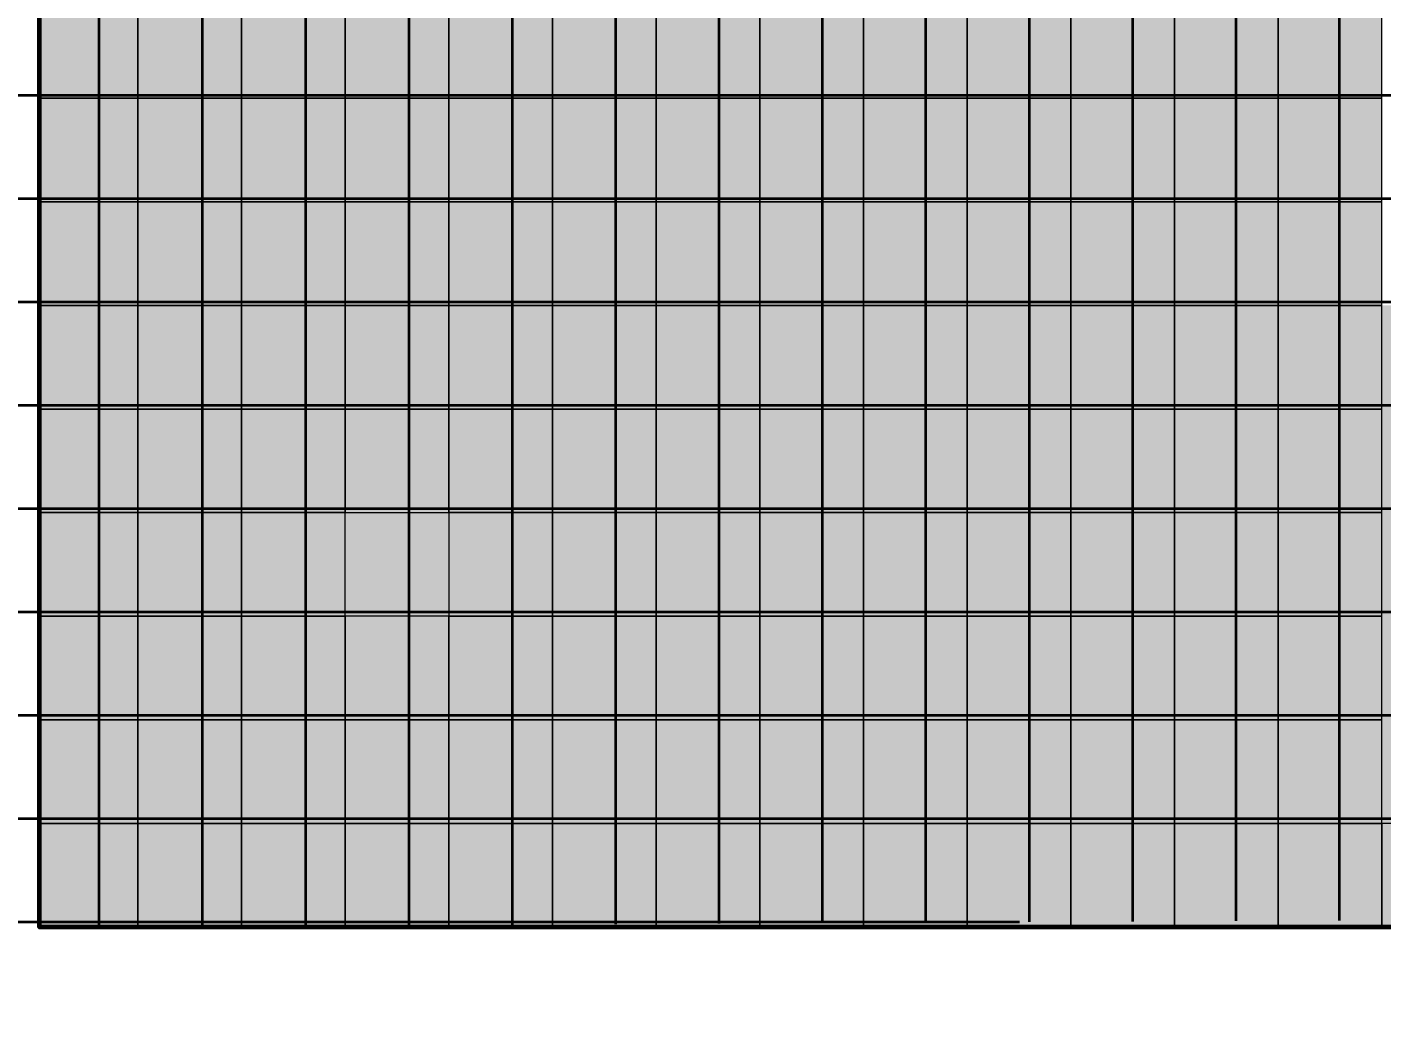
# Model space of a CAD drawing. Header units: millimetres. Extents: x -510890 to 418982, y -118257 to 141350.
# Drawn here: x 256792 to 263326, y -71686 to -66843 of the extents above; entities that cross this region are included whole.
import ezdxf
from ezdxf import colors
from ezdxf.entities.mleader import LeaderData, LeaderLine
from ezdxf.math import Vec2, Vec3

# ---------------------------------------------------------------- set-up
doc = ezdxf.new("R2010")
doc.units = ezdxf.units.MM
doc.layers.add('АР_Площадь контур', color=220, linetype='Continuous', lineweight=35, plot=False)
doc.styles.add('Архитект', font='isocpeur.ttf', dxfattribs={"width": 0.8, "oblique": 8})

msp = doc.modelspace()

# ---------------------------------------------------------------- hatches: boundary and pattern name
at = {"layer": 'АР_Площадь контур', "lineweight": 5, "ltscale": 300, "true_color": 0xb8b9bc, "transparency": 33554687}
h = msp.add_hatch(color=9, dxfattribs=at)
h.dxf.hatch_style = 1
h.paths.add_polyline_path([(262325.5, -67685.7), (261825.5, -67685.7)], flags=17)
h.paths.add_polyline_path([(262325.5, -67185.7), (261825.5, -67185.7), (261825.5, -67685.7), (262325.5, -67685.7)])
h.paths.add_polyline_path([(261825.5, -67185.7), (261325.5, -67185.7), (261325.5, -67685.7), (261825.5, -67685.7)])
h.paths.add_polyline_path([(261825.5, -66185.7), (261325.5, -66185.7), (261325.5, -67185.7), (261825.5, -67185.7)])
h.paths.add_polyline_path([(261325.5, -66685.7), (260825.5, -66685.7)], flags=17)
h.paths.add_polyline_path([(261325.5, -66185.7), (260825.5, -66185.7), (260825.5, -66685.7), (261325.5, -66685.7)])
h.paths.add_polyline_path([(260825.5, -66185.7), (260325.5, -66185.7), (260325.5, -66685.7), (260825.5, -66685.7)])
h.paths.add_polyline_path([(260825.5, -65185.7), (260325.5, -65185.7), (260325.5, -66185.7), (260825.5, -66185.7)])
h.paths.add_polyline_path([(260325.5, -65685.7), (259825.5, -65685.7)])
h.paths.add_polyline_path([(260325.5, -65185.7), (259825.5, -65185.7), (259825.5, -65685.7), (260325.5, -65685.7)])
h.paths.add_polyline_path([(259825.5, -65185.7), (259325.5, -65185.7), (259325.5, -65685.7), (259825.5, -65685.7)])
h.paths.add_polyline_path([(259325.5, -64685.7), (258825.5, -64685.7)])
h.paths.add_polyline_path([(258325.5, -63685.7), (257825.5, -63685.7)], flags=17)
at = {"layer": 'АР_Площадь контур', "true_color": 0x000000, "transparency": 33554687}
h = msp.add_hatch(dxfattribs=at)
h.set_pattern_fill('ANSI37', color=18, scale=157, angle=45, style=0)
h.set_pattern_definition([(90, (142988.06, -126491.3), (-498.475, 0), []), (180, (142988.06, -126491.3), (-6e-14, -498.475), [])])
h.paths.add_polyline_path([(266325.5, -71135.7), (256675.5, -71185.6), (256675.5, -65435.6), (257025.5, -65435.6), (257025.5, -65037), (257599.9, -65036.3), (257599.9, -64735.6), (258729.9, -64735.6), (258729.9, -65035.6), (259605.5, -65035.6), (259605.7, -65034.9), (260500.7, -65034.9), (260525.5, -64622.7), (266375.5, -64660.7)])
at = {"layer": 'АР_Площадь контур', "lineweight": 5, "ltscale": 300, "true_color": 0xb8b9bc, "transparency": 33554687}
h = msp.add_hatch(color=9, dxfattribs=at)
h.dxf.hatch_style = 1
h.paths.add_polyline_path([(256825.5, -65185.7), (256325.5, -65185.7)], flags=17)
h.paths.add_polyline_path([(257825.5, -65685.7), (257325.5, -65685.7), (257325.5, -66185.7), (257825.5, -66185.7)])
h.paths.add_polyline_path([(257825.5, -66185.7), (257325.5, -66185.7)], flags=17)
h.paths.add_polyline_path([(258325.5, -65685.7), (257825.5, -65685.7), (257825.5, -66685.7), (258325.5, -66685.7)])
h.paths.add_polyline_path([(258325.5, -66685.7), (257825.5, -66685.7), (257825.5, -67185.7), (258325.5, -67185.7)])
h.paths.add_polyline_path([(258825.5, -66685.7), (258325.5, -66685.7), (258325.5, -67185.7), (258825.5, -67185.7)])
h.paths.add_polyline_path([(258825.5, -67185.7), (258325.5, -67185.7)])
h.paths.add_polyline_path([(259325.5, -66685.7), (258825.5, -66685.7), (258825.5, -67685.7), (259325.5, -67685.7)])
h.paths.add_polyline_path([(259325.5, -67685.7), (258825.5, -67685.7), (258825.5, -68185.7), (259325.5, -68185.7)])
h.paths.add_polyline_path([(259825.5, -67685.7), (259325.5, -67685.7), (259325.5, -68185.7), (259825.5, -68185.7)])
h.paths.add_polyline_path([(259825.5, -68185.7), (259325.5, -68185.7)], flags=17)
h.paths.add_polyline_path([(260325.5, -67685.7), (259825.5, -67685.7), (259825.5, -68685.7), (260325.5, -68685.7)])
h.paths.add_polyline_path([(260325.5, -68685.7), (259825.5, -68685.7), (259825.5, -69185.7), (260325.5, -69185.7)])
h.paths.add_polyline_path([(260825.5, -68685.7), (260325.5, -68685.7), (260325.5, -69185.7), (260825.5, -69185.7)])
h.paths.add_polyline_path([(260825.5, -69185.7), (260325.5, -69185.7)], flags=17)
h.paths.add_polyline_path([(261325.5, -68685.7), (260825.5, -68685.7), (260825.5, -69685.7), (261325.5, -69685.7)])
h.paths.add_polyline_path([(261325.5, -69685.7), (260825.5, -69685.7), (260825.5, -70185.7), (261325.5, -70185.7)])
h.paths.add_polyline_path([(261825.5, -69685.7), (261325.5, -69685.7), (261325.5, -70185.7), (261825.5, -70185.7)])
h.paths.add_polyline_path([(261825.5, -70185.7), (261825.5, -70685.7)], flags=17)
h.paths.add_polyline_path([(262325.5, -69685.7), (261825.5, -69685.7), (261825.5, -70685.7), (262325.5, -70685.7)])
h.paths.add_polyline_path([(262325.5, -70685.7), (261825.5, -70685.7), (261825.5, -71185.7), (262325.5, -71185.7)])
h.paths.add_polyline_path([(256852.2, -65185.7), (256852.2, -65685.7), (257325.5, -65685.7), (257325.5, -65185.7)])
h.paths.add_polyline_path([(256852.2, -65685.7), (256852.2, -66185.7), (257325.5, -66185.7), (257325.5, -65685.7)])
at = {"layer": 'АР_Площадь контур', "lineweight": 5, "ltscale": 300, "transparency": 33554687}
h = msp.add_hatch(color=252, dxfattribs=at)
h.dxf.hatch_style = 1
h.paths.add_polyline_path([(256852.2, -66685.7), (256852.2, -67685.7), (257325.5, -67685.7), (257325.5, -66685.7)])
at = {"layer": 'АР_Площадь контур', "lineweight": 5, "ltscale": 300, "true_color": 0x828487, "transparency": 33554687}
h = msp.add_hatch(color=252, dxfattribs=at)
h.dxf.hatch_style = 1
h.paths.add_polyline_path([(257825.5, -66685.7), (257325.5, -66685.7), (257325.5, -67185.7), (257825.5, -67185.7)])
at = {"layer": 'АР_Площадь контур', "lineweight": 5, "ltscale": 300, "transparency": 33554687}
h = msp.add_hatch(color=252, dxfattribs=at)
h.dxf.hatch_style = 1
h.paths.add_polyline_path([(259825.5, -66685.7), (259325.5, -66685.7), (259325.5, -67185.7), (259825.5, -67185.7)])
at = {"layer": 'АР_Площадь контур', "lineweight": 5, "ltscale": 300, "true_color": 0x828487, "transparency": 33554687}
h = msp.add_hatch(color=252, dxfattribs=at)
h.dxf.hatch_style = 1
h.paths.add_polyline_path([(260325.4, -66685.7), (259825.4, -66685.7), (259825.4, -67185.7), (260325.4, -67185.7)])
h = msp.add_hatch(color=252, dxfattribs=at)
h.dxf.hatch_style = 1
h.paths.add_polyline_path([(260825.4, -66685.7), (260325.4, -66685.7), (260325.4, -67185.7), (260825.4, -67185.7)])
h = msp.add_hatch(color=252, dxfattribs=at)
h.dxf.hatch_style = 1
h.paths.add_polyline_path([(261325.4, -66685.7), (260825.4, -66685.7), (260825.4, -67185.7), (261325.4, -67185.7)])
at = {"layer": 'АР_Площадь контур', "lineweight": 5, "ltscale": 300, "transparency": 33554687}
h = msp.add_hatch(color=252, dxfattribs=at)
h.dxf.hatch_style = 1
h.paths.add_polyline_path([(262325.5, -66685.7), (261825.5, -66685.7), (261825.5, -67185.7), (262325.5, -67185.7)])
h = msp.add_hatch(color=252, dxfattribs=at)
h.dxf.hatch_style = 1
h.paths.add_polyline_path([(262825.5, -66685.7), (262325.5, -66685.7), (262325.5, -67185.7), (262825.5, -67185.7)])
h = msp.add_hatch(color=252, dxfattribs=at)
h.dxf.hatch_style = 1
h.paths.add_polyline_path([(263325.5, -66685.7), (262825.5, -66685.7), (262825.5, -67685.7), (263325.5, -67685.7)])
at = {"layer": 'АР_Площадь контур', "lineweight": 5, "ltscale": 300, "true_color": 0x828487, "transparency": 33554687}
h = msp.add_hatch(color=252, dxfattribs=at)
h.dxf.hatch_style = 1
h.paths.add_polyline_path([(257825.5, -67185.7), (257325.5, -67185.7), (257325.5, -67685.7), (257825.5, -67685.7)])
h = msp.add_hatch(color=252, dxfattribs=at)
h.dxf.hatch_style = 1
h.paths.add_polyline_path([(258325.5, -67185.7), (257825.5, -67185.7), (257825.5, -67685.7), (258325.5, -67685.7)])
h = msp.add_hatch(color=252, dxfattribs=at)
h.dxf.hatch_style = 1
h.paths.add_polyline_path([(258825.5, -67185.7), (258325.5, -67185.7), (258325.5, -67685.7), (258825.5, -67685.7)])
at = {"layer": 'АР_Площадь контур', "lineweight": 5, "ltscale": 300, "transparency": 33554687}
h = msp.add_hatch(color=252, dxfattribs=at)
h.dxf.hatch_style = 1
h.paths.add_polyline_path([(259825.5, -67185.7), (259325.5, -67185.7), (259325.5, -67685.7), (259825.5, -67685.7)])
h = msp.add_hatch(color=252, dxfattribs=at)
h.dxf.hatch_style = 1
h.paths.add_polyline_path([(260325.5, -67185.7), (259825.5, -67185.7), (259825.5, -67685.7), (260325.5, -67685.7)])
h = msp.add_hatch(color=252, dxfattribs=at)
h.dxf.hatch_style = 1
h.paths.add_polyline_path([(260825.5, -67185.7), (260325.5, -67185.7), (260325.5, -67685.7), (260825.5, -67685.7)])
at = {"layer": 'АР_Площадь контур', "lineweight": 5, "ltscale": 300, "true_color": 0x828487, "transparency": 33554687}
h = msp.add_hatch(color=252, dxfattribs=at)
h.dxf.hatch_style = 1
h.paths.add_polyline_path([(261325.4, -67185.7), (260825.4, -67185.7), (260825.4, -67685.7), (261325.4, -67685.7)])
at = {"layer": 'АР_Площадь контур', "lineweight": 5, "ltscale": 300, "true_color": 0xb8b9bc, "transparency": 33554687}
h = msp.add_hatch(color=9, dxfattribs=at)
h.dxf.hatch_style = 1
h.paths.add_polyline_path([(265825.5, -70685.7), (265325.5, -70685.7), (265325.5, -71185.7), (265825.5, -71185.7)])
h.paths.add_polyline_path([(265825.5, -70185.7), (265325.5, -70185.7), (265325.5, -70685.7), (265825.5, -70685.7)])
h.paths.add_polyline_path([(265325.5, -70185.7), (264825.5, -70185.7), (264825.5, -70685.7), (265325.5, -70685.7)])
h.paths.add_polyline_path([(264825.5, -70185.7), (264325.5, -70185.7), (264325.5, -70685.7), (264825.5, -70685.7)])
h.paths.add_polyline_path([(264825.5, -69685.7), (264325.5, -69685.7), (264325.5, -70185.7), (264825.5, -70185.7)])
h.paths.add_polyline_path([(264825.5, -69185.7), (264325.5, -69185.7), (264325.5, -69685.7), (264825.5, -69685.7)])
h.paths.add_polyline_path([(264325.5, -69185.7), (263825.5, -69185.7), (263825.5, -69685.7), (264325.5, -69685.7)])
h.paths.add_polyline_path([(263825.5, -69185.7), (263325.5, -69185.7), (263325.5, -69685.7), (263825.5, -69685.7)])
h.paths.add_polyline_path([(263825.5, -68685.7), (263325.5, -68685.7), (263325.5, -69185.7), (263825.5, -69185.7)])
h.paths.add_polyline_path([(263825.5, -68185.7), (263325.5, -68185.7), (263325.5, -68685.7), (263825.5, -68685.7)])
h.paths.add_polyline_path([(263325.5, -68185.7), (262825.5, -68185.7), (262825.5, -68685.7), (263325.5, -68685.7)])
h.paths.add_polyline_path([(262825.5, -68185.7), (262325.5, -68185.7), (262325.5, -68685.7), (262825.5, -68685.7)])
h.paths.add_polyline_path([(262825.5, -67685.7), (262325.5, -67685.7), (262325.5, -68185.7), (262825.5, -68185.7)])
h.paths.add_polyline_path([(262825.5, -67185.7), (262325.5, -67185.7), (262325.5, -67685.7), (262825.5, -67685.7)])
at = {"layer": 'АР_Площадь контур', "lineweight": 5, "ltscale": 300, "transparency": 33554687}
h = msp.add_hatch(color=252, dxfattribs=at)
h.dxf.hatch_style = 1
h.paths.add_polyline_path([(256852.2, -67685.7), (256852.2, -68185.7), (257325.5, -68185.7), (257325.5, -67685.7)])
h = msp.add_hatch(color=252, dxfattribs=at)
h.dxf.hatch_style = 1
h.paths.add_polyline_path([(257825.5, -67685.7), (257325.5, -67685.7), (257325.5, -68185.7), (257825.5, -68185.7)])
h = msp.add_hatch(color=252, dxfattribs=at)
h.dxf.hatch_style = 1
h.paths.add_polyline_path([(258325.5, -67685.7), (257825.5, -67685.7), (257825.5, -68685.7), (258325.5, -68685.7)])
at = {"layer": 'АР_Площадь контур', "lineweight": 5, "ltscale": 300, "true_color": 0x828487, "transparency": 33554687}
h = msp.add_hatch(color=252, dxfattribs=at)
h.dxf.hatch_style = 1
h.paths.add_polyline_path([(258825.5, -67685.7), (258325.5, -67685.7), (258325.5, -68185.7), (258825.5, -68185.7)])
at = {"layer": 'АР_Площадь контур', "lineweight": 5, "ltscale": 300, "transparency": 33554687}
h = msp.add_hatch(color=252, dxfattribs=at)
h.dxf.hatch_style = 1
h.paths.add_polyline_path([(260825.5, -67685.7), (260325.5, -67685.7), (260325.5, -68185.7), (260825.5, -68185.7)])
at = {"layer": 'АР_Площадь контур', "lineweight": 5, "ltscale": 300, "true_color": 0x828487, "transparency": 33554687}
h = msp.add_hatch(color=252, dxfattribs=at)
h.dxf.hatch_style = 1
h.paths.add_polyline_path([(261325.4, -67685.7), (260825.4, -67685.7), (260825.4, -68185.7), (261325.4, -68185.7)])
h = msp.add_hatch(color=252, dxfattribs=at)
h.dxf.hatch_style = 1
h.paths.add_polyline_path([(261825.4, -67685.7), (261325.4, -67685.7), (261325.4, -68185.7), (261825.4, -68185.7)])
h = msp.add_hatch(color=252, dxfattribs=at)
h.dxf.hatch_style = 1
h.paths.add_polyline_path([(262325.4, -67685.7), (261825.4, -67685.7), (261825.4, -68185.7), (262325.4, -68185.7)])
at = {"layer": 'АР_Площадь контур', "lineweight": 5, "ltscale": 300, "transparency": 33554687}
h = msp.add_hatch(color=252, dxfattribs=at)
h.dxf.hatch_style = 1
h.paths.add_polyline_path([(263325.5, -67685.7), (262825.5, -67685.7), (262825.5, -68185.7), (263325.5, -68185.7)])
at = {"layer": 'АР_Площадь контур', "lineweight": 5, "ltscale": 300, "true_color": 0xb8b9bc, "transparency": 33554687}
h = msp.add_hatch(color=9, dxfattribs=at)
h.dxf.hatch_style = 1
h.paths.add_polyline_path([(256852.2, -68185.7), (256852.2, -68685.7), (257325.5, -68685.7), (257325.5, -68185.7)])
h = msp.add_hatch(color=9, dxfattribs=at)
h.dxf.hatch_style = 1
h.paths.add_polyline_path([(257825.5, -68185.7), (257325.5, -68185.7), (257325.5, -68685.7), (257825.5, -68685.7)])
at = {"layer": 'АР_Площадь контур', "lineweight": 5, "ltscale": 300, "true_color": 0x828487, "transparency": 33554687}
h = msp.add_hatch(color=252, dxfattribs=at)
h.dxf.hatch_style = 1
h.paths.add_polyline_path([(258825.5, -68185.7), (258325.5, -68185.7), (258325.5, -68685.7), (258825.5, -68685.7)])
h = msp.add_hatch(color=252, dxfattribs=at)
h.dxf.hatch_style = 1
h.paths.add_polyline_path([(259325.5, -68185.7), (258825.5, -68185.7), (258825.5, -68685.7), (259325.5, -68685.7)])
h = msp.add_hatch(color=252, dxfattribs=at)
h.dxf.hatch_style = 1
h.paths.add_polyline_path([(259825.5, -68185.7), (259325.5, -68185.7), (259325.5, -68685.7), (259825.5, -68685.7)])
at = {"layer": 'АР_Площадь контур', "lineweight": 5, "ltscale": 300, "transparency": 33554687}
h = msp.add_hatch(color=252, dxfattribs=at)
h.dxf.hatch_style = 1
h.paths.add_polyline_path([(260825.5, -68185.7), (260325.5, -68185.7), (260325.5, -68685.7), (260825.5, -68685.7)])
h = msp.add_hatch(color=252, dxfattribs=at)
h.dxf.hatch_style = 1
h.paths.add_polyline_path([(261325.5, -68185.7), (260825.5, -68185.7), (260825.5, -68685.7), (261325.5, -68685.7)])
h = msp.add_hatch(color=252, dxfattribs=at)
h.dxf.hatch_style = 1
h.paths.add_polyline_path([(261825.5, -68185.7), (261325.5, -68185.7), (261325.5, -68685.7), (261825.5, -68685.7)])
at = {"layer": 'АР_Площадь контур', "lineweight": 5, "ltscale": 300, "true_color": 0x828487, "transparency": 33554687}
h = msp.add_hatch(color=252, dxfattribs=at)
h.dxf.hatch_style = 1
h.paths.add_polyline_path([(262325.4, -68185.7), (261825.4, -68185.7), (261825.4, -68685.7), (262325.4, -68685.7)])
h = msp.add_hatch(color=252, dxfattribs=at)
h.dxf.hatch_style = 1
h.paths.add_polyline_path([(256852.2, -68685.7), (256852.2, -69685.7), (257325.5, -69685.7), (257325.5, -68685.7)])
at = {"layer": 'АР_Площадь контур', "lineweight": 5, "ltscale": 300, "true_color": 0xb8b9bc, "transparency": 33554687}
h = msp.add_hatch(color=9, dxfattribs=at)
h.dxf.hatch_style = 1
h.paths.add_polyline_path([(257825.5, -68685.7), (257325.5, -68685.7), (257325.5, -69185.7), (257825.5, -69185.7)])
at = {"layer": 'АР_Площадь контур', "lineweight": 5, "ltscale": 300, "transparency": 33554687}
h = msp.add_hatch(color=252, dxfattribs=at)
h.dxf.hatch_style = 1
h.paths.add_polyline_path([(258325.5, -68685.7), (257825.5, -68685.7), (257825.5, -69185.7), (258325.5, -69185.7)])
h = msp.add_hatch(color=252, dxfattribs=at)
h.dxf.hatch_style = 1
h.paths.add_polyline_path([(258825.5, -68685.7), (258325.5, -68685.7), (258325.5, -69185.7), (258825.5, -69185.7)])
h = msp.add_hatch(color=252, dxfattribs=at)
h.dxf.hatch_style = 1
h.paths.add_polyline_path([(259325.5, -68685.7), (258825.5, -68685.7), (258825.5, -69685.7), (259325.5, -69685.7)])
at = {"layer": 'АР_Площадь контур', "lineweight": 5, "ltscale": 300, "true_color": 0x828487, "transparency": 33554687}
h = msp.add_hatch(color=252, dxfattribs=at)
h.dxf.hatch_style = 1
h.paths.add_polyline_path([(259825.5, -68685.7), (259325.5, -68685.7), (259325.5, -69185.7), (259825.5, -69185.7)])
at = {"layer": 'АР_Площадь контур', "lineweight": 5, "ltscale": 300, "transparency": 33554687}
h = msp.add_hatch(color=252, dxfattribs=at)
h.dxf.hatch_style = 1
h.paths.add_polyline_path([(261325.5, -68685.7), (260825.5, -68685.7)], flags=17)
h.paths.add_polyline_path([(262325.5, -69685.7), (261825.5, -69685.7)], flags=17)
h.paths.add_polyline_path([(262825.5, -69185.7), (262325.5, -69185.7), (262325.5, -70185.7), (262825.5, -70185.7)])
h.paths.add_polyline_path([(262825.5, -70185.7), (262325.5, -70185.7), (262325.5, -70685.7), (262825.5, -70685.7)])
h.paths.add_polyline_path([(263325.5, -70185.7), (262825.5, -70185.7), (262825.5, -70685.7), (263325.5, -70685.7)])
h.paths.add_polyline_path([(263325.5, -70685.7), (262825.5, -70685.7)], flags=17)
h.paths.add_polyline_path([(263825.5, -70185.7), (263325.5, -70185.7), (263325.5, -71185.7), (263825.5, -71185.7)])
h.paths.add_polyline_path([(264325.5, -71685.7), (263825.5, -71685.7)], flags=17)
h = msp.add_hatch(color=252, dxfattribs=at)
h.dxf.hatch_style = 1
h.paths.add_polyline_path([(261825.5, -68685.7), (261325.5, -68685.7), (261325.5, -69185.7), (261825.5, -69185.7)])
at = {"layer": 'АР_Площадь контур', "lineweight": 5, "ltscale": 300, "true_color": 0x828487, "transparency": 33554687}
h = msp.add_hatch(color=252, dxfattribs=at)
h.dxf.hatch_style = 1
h.paths.add_polyline_path([(262325.4, -68685.7), (261825.4, -68685.7), (261825.4, -69185.7), (262325.4, -69185.7)])
h = msp.add_hatch(color=252, dxfattribs=at)
h.dxf.hatch_style = 1
h.paths.add_polyline_path([(262825.5, -69185.7), (262325.5, -69185.7)])
h.paths.add_polyline_path([(263325.5, -68685.7), (262825.5, -68685.7), (262825.5, -69685.7), (263325.5, -69685.7)])
h.paths.add_polyline_path([(263325.5, -69685.7), (262825.5, -69685.7), (262825.5, -70185.7), (263325.5, -70185.7)])
h.paths.add_polyline_path([(264325.5, -69685.7), (263325.5, -69685.7), (263325.5, -70185.7), (264325.5, -70185.7)])
h.paths.add_polyline_path([(262825.5, -68685.7), (262325.5, -68685.7), (262325.5, -69185.7), (262825.5, -69185.7)])
h.paths.add_polyline_path([(263825.5, -70185.7), (263825.5, -70685.7)], flags=17)
h.paths.add_polyline_path([(264325.5, -70238.1), (264325.5, -70185.7), (263989.4, -70185.7), (263825.5, -70185.7), (263825.5, -70685.7), (264325.5, -70685.7)])
h.paths.add_polyline_path([(264325.5, -70685.7), (263825.5, -70685.7), (263825.5, -71185.7), (264325.5, -71185.7)])
h.paths.add_polyline_path([(265325.5, -70685.7), (264325.5, -70685.7), (264325.5, -71185.7), (265325.5, -71185.7)])
at = {"layer": 'АР_Площадь контур', "lineweight": 5, "ltscale": 300, "true_color": 0xb8b9bc, "transparency": 33554687}
h = msp.add_hatch(color=9, dxfattribs=at)
h.dxf.hatch_style = 1
h.paths.add_polyline_path([(257825.5, -69185.7), (257325.5, -69185.7), (257325.5, -69685.7), (257825.5, -69685.7)])
h = msp.add_hatch(color=9, dxfattribs=at)
h.dxf.hatch_style = 1
h.paths.add_polyline_path([(258325.5, -69185.7), (257825.5, -69185.7), (257825.5, -69685.7), (258325.5, -69685.7)])
h = msp.add_hatch(color=9, dxfattribs=at)
h.dxf.hatch_style = 1
h.paths.add_polyline_path([(258825.5, -69185.7), (258325.5, -69185.7), (258325.5, -69685.7), (258825.5, -69685.7)])
at = {"layer": 'АР_Площадь контур', "lineweight": 5, "ltscale": 300, "true_color": 0x828487, "transparency": 33554687}
h = msp.add_hatch(color=252, dxfattribs=at)
h.dxf.hatch_style = 1
h.paths.add_polyline_path([(259825.5, -69185.7), (259325.5, -69185.7), (259325.5, -69685.7), (259825.5, -69685.7)])
h = msp.add_hatch(color=252, dxfattribs=at)
h.dxf.hatch_style = 1
h.paths.add_polyline_path([(260325.5, -69185.7), (259825.5, -69185.7), (259825.5, -69685.7), (260325.5, -69685.7)])
h = msp.add_hatch(color=252, dxfattribs=at)
h.dxf.hatch_style = 1
h.paths.add_polyline_path([(260825.5, -69185.7), (260325.5, -69185.7), (260325.5, -69685.7), (260825.5, -69685.7)])
at = {"layer": 'АР_Площадь контур', "lineweight": 5, "ltscale": 300, "transparency": 33554687}
h = msp.add_hatch(color=252, dxfattribs=at)
h.dxf.hatch_style = 1
h.paths.add_polyline_path([(261825.5, -69185.7), (261325.5, -69185.7), (261325.5, -69685.7), (261825.5, -69685.7)])
h = msp.add_hatch(color=252, dxfattribs=at)
h.dxf.hatch_style = 1
h.paths.add_polyline_path([(262325.5, -69185.7), (261825.5, -69185.7), (261825.5, -69685.7), (262325.5, -69685.7)])
at = {"layer": 'АР_Площадь контур', "lineweight": 5, "ltscale": 300, "true_color": 0x828487, "transparency": 33554687}
h = msp.add_hatch(color=252, dxfattribs=at)
h.dxf.hatch_style = 1
h.paths.add_polyline_path([(256852.2, -69685.7), (256852.2, -70185.7), (257325.5, -70185.7), (257325.5, -69685.7)])
h = msp.add_hatch(color=252, dxfattribs=at)
h.dxf.hatch_style = 1
h.paths.add_polyline_path([(258325.5, -69685.7), (257325.5, -69685.7), (257325.5, -70185.7), (258325.5, -70185.7)])
at = {"layer": 'АР_Площадь контур', "lineweight": 5, "ltscale": 300, "true_color": 0xb8b9bc, "transparency": 33554687}
h = msp.add_hatch(color=9, dxfattribs=at)
h.dxf.hatch_style = 1
h.paths.add_polyline_path([(258825.5, -69685.7), (258325.5, -69685.7), (258325.5, -70185.7), (258825.5, -70185.7)])
at = {"layer": 'АР_Площадь контур', "lineweight": 5, "ltscale": 300, "transparency": 33554687}
h = msp.add_hatch(color=252, dxfattribs=at)
h.dxf.hatch_style = 1
h.paths.add_polyline_path([(259325.5, -69685.7), (258825.5, -69685.7), (258825.5, -70185.7), (259325.5, -70185.7)])
h = msp.add_hatch(color=252, dxfattribs=at)
h.dxf.hatch_style = 1
h.paths.add_polyline_path([(259825.5, -69685.7), (259325.5, -69685.7), (259325.5, -70185.7), (259825.5, -70185.7)])
h = msp.add_hatch(color=252, dxfattribs=at)
h.dxf.hatch_style = 1
h.paths.add_polyline_path([(260325.5, -69685.7), (259825.5, -69685.7), (259825.5, -70685.7), (260325.5, -70685.7)])
at = {"layer": 'АР_Площадь контур', "lineweight": 5, "ltscale": 300, "true_color": 0x828487, "transparency": 33554687}
h = msp.add_hatch(color=252, dxfattribs=at)
h.dxf.hatch_style = 1
h.paths.add_polyline_path([(260825.5, -69685.7), (260325.5, -69685.7), (260325.5, -70185.7), (260825.5, -70185.7)])
at = {"layer": 'АР_Площадь контур', "lineweight": 5, "ltscale": 300, "transparency": 33554687}
h = msp.add_hatch(color=252, dxfattribs=at)
h.dxf.hatch_style = 1
h.paths.add_polyline_path([(256852.2, -70185.7), (256852.2, -70685.7), (257325.5, -70685.7), (257325.5, -70185.7)])
h = msp.add_hatch(color=252, dxfattribs=at)
h.dxf.hatch_style = 1
h.paths.add_polyline_path([(257825.5, -70185.7), (257325.5, -70185.7), (257325.5, -71185.7), (257825.5, -71185.7)])
at = {"layer": 'АР_Площадь контур', "lineweight": 5, "ltscale": 300, "true_color": 0x828487, "transparency": 33554687}
h = msp.add_hatch(color=252, dxfattribs=at)
h.dxf.hatch_style = 1
h.paths.add_polyline_path([(258325.5, -70238.1), (258325.5, -70185.7), (257989.4, -70185.7), (257825.5, -70185.7), (257825.5, -70685.7), (258325.5, -70685.7)])
at = {"layer": 'АР_Площадь контур', "lineweight": 5, "ltscale": 300, "true_color": 0xb8b9bc, "transparency": 33554687}
h = msp.add_hatch(color=9, dxfattribs=at)
h.dxf.hatch_style = 1
h.paths.add_polyline_path([(258825.5, -70185.7), (258325.5, -70185.7), (258325.5, -70685.7), (258825.5, -70685.7)])
h = msp.add_hatch(color=9, dxfattribs=at)
h.dxf.hatch_style = 1
h.paths.add_polyline_path([(259325.5, -70185.7), (258825.5, -70185.7), (258825.5, -70685.7), (259325.5, -70685.7)])
h = msp.add_hatch(color=9, dxfattribs=at)
h.dxf.hatch_style = 1
h.paths.add_polyline_path([(259825.5, -70185.7), (259325.5, -70185.7), (259325.5, -70685.7), (259825.5, -70685.7)])
at = {"layer": 'АР_Площадь контур', "lineweight": 5, "ltscale": 300, "true_color": 0x828487, "transparency": 33554687}
h = msp.add_hatch(color=252, dxfattribs=at)
h.dxf.hatch_style = 1
h.paths.add_polyline_path([(260825.5, -70185.7), (260325.5, -70185.7), (260325.5, -70685.7), (260825.5, -70685.7)])
h = msp.add_hatch(color=252, dxfattribs=at)
h.dxf.hatch_style = 1
h.paths.add_polyline_path([(261325.5, -70185.7), (260825.5, -70185.7), (260825.5, -70685.7), (261325.5, -70685.7)])
h = msp.add_hatch(color=252, dxfattribs=at)
h.dxf.hatch_style = 1
h.paths.add_polyline_path([(261825.5, -70185.7), (261325.5, -70185.7), (261325.5, -70685.7), (261825.5, -70685.7)])
at = {"layer": 'АР_Площадь контур', "lineweight": 5, "ltscale": 300, "true_color": 0xc7c8ca, "transparency": 33554687}
h = msp.add_hatch(color=9, dxfattribs=at)
h.dxf.hatch_style = 1
h.paths.add_polyline_path([(256852.2, -70685.7), (256852.2, -71185.7), (257325.5, -71185.7), (257325.5, -70685.7)])
at = {"layer": 'АР_Площадь контур', "lineweight": 5, "ltscale": 300, "true_color": 0x828487, "transparency": 33554687}
h = msp.add_hatch(color=252, dxfattribs=at)
h.dxf.hatch_style = 1
h.paths.add_polyline_path([(258325.5, -70685.7), (257825.5, -70685.7), (257825.5, -71185.7), (258325.5, -71185.7)])
h = msp.add_hatch(color=252, dxfattribs=at)
h.dxf.hatch_style = 1
h.paths.add_polyline_path([(259325.5, -70685.7), (258325.5, -70685.7), (258325.5, -71185.7), (259325.5, -71185.7)])
at = {"layer": 'АР_Площадь контур', "lineweight": 5, "ltscale": 300, "true_color": 0xb8b9bc, "transparency": 33554687}
h = msp.add_hatch(color=9, dxfattribs=at)
h.dxf.hatch_style = 1
h.paths.add_polyline_path([(259825.5, -70685.7), (259325.5, -70685.7), (259325.5, -71185.7), (259825.5, -71185.7)])
at = {"layer": 'АР_Площадь контур', "lineweight": 5, "ltscale": 300, "transparency": 33554687}
h = msp.add_hatch(color=252, dxfattribs=at)
h.dxf.hatch_style = 1
h.paths.add_polyline_path([(260325.5, -70685.7), (259825.5, -70685.7), (259825.5, -71185.7), (260325.5, -71185.7)])
h = msp.add_hatch(color=252, dxfattribs=at)
h.dxf.hatch_style = 1
h.paths.add_polyline_path([(261325.5, -70685.7), (260325.5, -70685.7), (260325.5, -71185.7), (261325.5, -71185.7)])
at = {"layer": 'АР_Площадь контур', "lineweight": 5, "ltscale": 300, "true_color": 0x828487, "transparency": 33554687}
h = msp.add_hatch(color=252, dxfattribs=at)
h.dxf.hatch_style = 1
h.paths.add_polyline_path([(261825.5, -70685.7), (261325.5, -70685.7), (261325.5, -71185.7), (261825.5, -71185.7)])
at = {"layer": 'АР_Площадь контур', "lineweight": 5, "ltscale": 300, "true_color": 0xc7c8ca, "transparency": 33554687}
h = msp.add_hatch(color=9, dxfattribs=at)
h.dxf.hatch_style = 1
h.paths.add_polyline_path([(262325.2, -71185.6), (262725.2, -71185.7), (263325.5, -71185.7), (263325.5, -70685.7), (262325.5, -70685.7), (262325.5, -70837)])

# ---------------------------------------------------------------- linework, layer by layer
at = {"layer": 'АР_Площадь контур', "lineweight": 5, "ltscale": 300}
msp.add_lwpolyline([(266325.5, -71185.6), (256852.2, -71185.6), (256852.2, -65035.6), (257371.2, -65035.7), (257371.2, -64735.7), (258871.2, -64735.7), (258871.2, -65035.6), (258871.2, -65035.6), (260525.9, -65035.6), (260525.9, -64601.8), (266325.5, -64611)], close=True, dxfattribs=at)
at = {"layer": 'АР_Площадь контур', "lineweight": 60}
msp.add_lwpolyline([(258871.2, -65035.5), (260525.5, -65036.8), (260525.5, -64602.4), (266325.5, -64611), (266325.5, -71185.6), (256852.2, -71185.6), (256852.2, -66285.7)], dxfattribs=at)
at = {"layer": 'АР_Площадь контур', "lineweight": 5, "ltscale": 300}
for points in [[(257325.5, -67185.7), (257325.5, -66685.7), (256852.2, -66685.7)], [(257825.5, -67185.7), (257825.5, -66685.7), (257325.5, -66685.7), (257325.5, -67185.7), (257825.5, -67185.7)], [(258325.5, -67185.7), (258325.5, -66685.7), (257825.5, -66685.7), (257825.5, -67185.7), (258325.5, -67185.7)], [(258825.5, -67185.7), (258825.5, -66685.7), (258325.5, -66685.7), (258325.5, -67185.7), (258825.5, -67185.7)], [(259325.5, -67185.7), (259325.5, -66685.7), (258825.5, -66685.7), (258825.5, -67185.7), (259325.5, -67185.7)], [(259825.5, -67185.7), (259825.5, -66685.7), (259325.5, -66685.7), (259325.5, -67185.7), (259825.5, -67185.7)], [(260325.5, -67185.7), (260325.5, -66685.7), (259825.5, -66685.7), (259825.5, -67185.7), (260325.5, -67185.7)], [(260825.5, -67185.7), (260825.5, -66685.7), (260325.5, -66685.7), (260325.5, -67185.7), (260825.5, -67185.7)], [(261325.5, -67185.7), (261325.5, -66685.7), (260825.5, -66685.7), (260825.5, -67185.7), (261325.5, -67185.7)], [(261825.5, -67185.7), (261825.5, -66685.7), (261325.5, -66685.7), (261325.5, -67185.7), (261825.5, -67185.7)], [(262325.5, -67185.7), (262325.5, -66685.7), (261825.5, -66685.7), (261825.5, -67185.7), (262325.5, -67185.7)], [(262825.5, -67185.7), (262825.5, -66685.7), (262325.5, -66685.7), (262325.5, -67185.7), (262825.5, -67185.7)], [(263325.5, -67185.7), (263325.5, -66685.7), (262825.5, -66685.7), (262825.5, -67185.7), (263325.5, -67185.7)], [(257325.5, -67685.7), (257325.5, -67185.7), (256852.2, -67185.7)], [(256852.2, -67185.7), (257325.5, -67185.7)], [(257825.5, -67685.7), (257825.5, -67185.7), (257325.5, -67185.7), (257325.5, -67685.7), (257825.5, -67685.7)], [(258325.5, -67685.7), (258325.5, -67185.7), (257825.5, -67185.7), (257825.5, -67685.7), (258325.5, -67685.7)], [(258825.5, -67685.7), (258825.5, -67185.7), (258325.5, -67185.7), (258325.5, -67685.7), (258825.5, -67685.7)], [(259325.5, -67685.7), (259325.5, -67185.7), (258825.5, -67185.7), (258825.5, -67685.7), (259325.5, -67685.7)], [(259825.5, -67685.7), (259825.5, -67185.7), (259325.5, -67185.7), (259325.5, -67685.7), (259825.5, -67685.7)], [(260325.5, -67685.7), (260325.5, -67185.7), (259825.5, -67185.7), (259825.5, -67685.7), (260325.5, -67685.7)], [(260825.5, -67685.7), (260825.5, -67185.7), (260325.5, -67185.7), (260325.5, -67685.7), (260825.5, -67685.7)], [(261325.5, -67685.7), (261325.5, -67185.7), (260825.5, -67185.7), (260825.5, -67685.7), (261325.5, -67685.7)], [(261825.5, -67685.7), (261825.5, -67185.7), (261325.5, -67185.7), (261325.5, -67685.7), (261825.5, -67685.7)], [(262325.5, -67685.7), (262325.5, -67185.7), (261825.5, -67185.7), (261825.5, -67685.7), (262325.5, -67685.7)], [(262825.5, -67685.7), (262825.5, -67185.7), (262325.5, -67185.7), (262325.5, -67685.7), (262825.5, -67685.7)], [(263325.5, -67685.7), (263325.5, -67185.7), (262825.5, -67185.7), (262825.5, -67685.7), (263325.5, -67685.7)], [(257325.5, -68185.7), (257325.5, -67685.7), (256852.2, -67685.7)], [(256852.2, -67685.7), (257325.5, -67685.7)], [(257825.5, -68185.7), (257825.5, -67685.7), (257325.5, -67685.7), (257325.5, -68185.7), (257825.5, -68185.7)], [(258325.5, -68185.7), (258325.5, -67685.7), (257825.5, -67685.7), (257825.5, -68185.7), (258325.5, -68185.7)], [(258825.5, -68185.7), (258825.5, -67685.7), (258325.5, -67685.7), (258325.5, -68185.7), (258825.5, -68185.7)], [(259325.5, -68185.7), (259325.5, -67685.7), (258825.5, -67685.7), (258825.5, -68185.7), (259325.5, -68185.7)], [(259825.5, -68185.7), (259825.5, -67685.7), (259325.5, -67685.7), (259325.5, -68185.7), (259825.5, -68185.7)], [(260325.5, -68185.7), (260325.5, -67685.7), (259825.5, -67685.7), (259825.5, -68185.7), (260325.5, -68185.7)], [(260825.5, -68185.7), (260825.5, -67685.7), (260325.5, -67685.7), (260325.5, -68185.7), (260825.5, -68185.7)], [(261325.5, -68185.7), (261325.5, -67685.7), (260825.5, -67685.7), (260825.5, -68185.7), (261325.5, -68185.7)], [(261825.5, -68185.7), (261825.5, -67685.7), (261325.5, -67685.7), (261325.5, -68185.7), (261825.5, -68185.7)], [(262325.5, -68185.7), (262325.5, -67685.7), (261825.5, -67685.7), (261825.5, -68185.7), (262325.5, -68185.7)], [(262825.5, -68185.7), (262825.5, -67685.7), (262325.5, -67685.7), (262325.5, -68185.7), (262825.5, -68185.7)], [(263325.5, -68185.7), (263325.5, -67685.7), (262825.5, -67685.7), (262825.5, -68185.7), (263325.5, -68185.7)], [(257325.5, -68685.7), (257325.5, -68185.7), (256852.2, -68185.7)], [(256852.2, -68185.7), (257325.5, -68185.7)], [(257825.5, -68685.7), (257825.5, -68185.7), (257325.5, -68185.7), (257325.5, -68685.7), (257825.5, -68685.7)], [(258325.5, -68685.7), (258325.5, -68185.7), (257825.5, -68185.7), (257825.5, -68685.7), (258325.5, -68685.7)], [(258825.5, -68685.7), (258825.5, -68185.7), (258325.5, -68185.7), (258325.5, -68685.7), (258825.5, -68685.7)], [(259325.5, -68685.7), (259325.5, -68185.7), (258825.5, -68185.7), (258825.5, -68685.7), (259325.5, -68685.7)], [(259825.5, -68685.7), (259825.5, -68185.7), (259325.5, -68185.7), (259325.5, -68685.7), (259825.5, -68685.7)], [(260325.5, -68685.7), (260325.5, -68185.7), (259825.5, -68185.7), (259825.5, -68685.7), (260325.5, -68685.7)], [(260825.5, -68685.7), (260825.5, -68185.7), (260325.5, -68185.7), (260325.5, -68685.7), (260825.5, -68685.7)], [(261325.5, -68685.7), (261325.5, -68185.7), (260825.5, -68185.7), (260825.5, -68685.7), (261325.5, -68685.7)], [(261825.5, -68685.7), (261825.5, -68185.7), (261325.5, -68185.7), (261325.5, -68685.7), (261825.5, -68685.7)], [(262325.5, -68685.7), (262325.5, -68185.7), (261825.5, -68185.7), (261825.5, -68685.7), (262325.5, -68685.7)], [(262825.5, -68685.7), (262825.5, -68185.7), (262325.5, -68185.7), (262325.5, -68685.7), (262825.5, -68685.7)], [(263325.5, -68685.7), (263325.5, -68185.7), (262825.5, -68185.7), (262825.5, -68685.7), (263325.5, -68685.7)], [(257325.5, -69185.7), (257325.5, -68685.7), (256852.2, -68685.7)], [(256852.2, -68685.7), (257325.5, -68685.7)], [(257825.5, -69185.7), (257825.5, -68685.7), (257325.5, -68685.7), (257325.5, -69185.7), (257825.5, -69185.7)], [(258325.5, -69185.7), (258325.5, -68685.7), (257825.5, -68685.7), (257825.5, -69185.7), (258325.5, -69185.7)], [(258825.5, -69185.7), (258825.5, -68685.7), (258325.5, -68685.7), (258325.5, -69185.7), (258825.5, -69185.7)], [(259325.5, -69185.7), (259325.5, -68685.7), (258825.5, -68685.7), (258825.5, -69185.7), (259325.5, -69185.7)], [(259825.5, -69185.7), (259825.5, -68685.7), (259325.5, -68685.7), (259325.5, -69185.7), (259825.5, -69185.7)], [(260325.5, -69185.7), (260325.5, -68685.7), (259825.5, -68685.7), (259825.5, -69185.7), (260325.5, -69185.7)], [(260825.5, -69185.7), (260825.5, -68685.7), (260325.5, -68685.7), (260325.5, -69185.7), (260825.5, -69185.7)], [(261325.5, -69185.7), (261325.5, -68685.7), (260825.5, -68685.7), (260825.5, -69185.7), (261325.5, -69185.7)], [(261825.5, -69185.7), (261825.5, -68685.7), (261325.5, -68685.7), (261325.5, -69185.7), (261825.5, -69185.7)], [(262325.5, -69185.7), (262325.5, -68685.7), (261825.5, -68685.7), (261825.5, -69185.7), (262325.5, -69185.7)], [(262825.5, -69185.7), (262825.5, -68685.7), (262325.5, -68685.7), (262325.5, -69185.7), (262825.5, -69185.7)], [(263325.5, -69185.7), (263325.5, -68685.7), (262825.5, -68685.7), (262825.5, -69185.7), (263325.5, -69185.7)], [(257325.5, -69685.7), (257325.5, -69185.7), (256852.2, -69185.7)], [(256852.2, -69185.7), (257325.5, -69185.7)], [(257825.5, -69685.7), (257825.5, -69185.7), (257325.5, -69185.7), (257325.5, -69685.7), (257825.5, -69685.7)], [(258325.5, -69685.7), (258325.5, -69185.7), (257825.5, -69185.7), (257825.5, -69685.7), (258325.5, -69685.7)], [(259325.5, -69685.7), (259325.5, -69185.7), (258825.5, -69185.7), (258825.5, -69685.7), (259325.5, -69685.7)], [(259825.5, -69685.7), (259825.5, -69185.7), (259325.5, -69185.7), (259325.5, -69685.7), (259825.5, -69685.7)], [(260325.5, -69685.7), (260325.5, -69185.7), (259825.5, -69185.7), (259825.5, -69685.7), (260325.5, -69685.7)], [(260825.5, -69685.7), (260825.5, -69185.7), (260325.5, -69185.7), (260325.5, -69685.7), (260825.5, -69685.7)], [(261325.5, -69685.7), (261325.5, -69185.7), (260825.5, -69185.7), (260825.5, -69685.7), (261325.5, -69685.7)], [(261825.5, -69685.7), (261825.5, -69185.7), (261325.5, -69185.7), (261325.5, -69685.7), (261825.5, -69685.7)], [(262325.5, -69685.7), (262325.5, -69185.7), (261825.5, -69185.7), (261825.5, -69685.7), (262325.5, -69685.7)], [(262825.5, -69685.7), (262825.5, -69185.7), (262325.5, -69185.7), (262325.5, -69685.7), (262825.5, -69685.7)], [(263325.5, -69685.7), (263325.5, -69185.7), (262825.5, -69185.7), (262825.5, -69685.7), (263325.5, -69685.7)], [(257325.5, -70185.7), (257325.5, -69685.7), (256852.2, -69685.7)], [(256852.2, -69685.7), (257325.5, -69685.7)], [(257825.5, -70185.7), (257825.5, -69685.7), (257325.5, -69685.7), (257325.5, -70185.7), (257825.5, -70185.7)], [(258325.5, -70185.7), (258325.5, -69685.7), (257825.5, -69685.7), (257825.5, -70185.7), (258325.5, -70185.7)], [(258825.5, -70185.7), (258825.5, -69685.7), (258325.5, -69685.7), (258325.5, -70185.7), (258825.5, -70185.7)], [(259325.5, -70185.7), (259325.5, -69685.7), (258825.5, -69685.7), (258825.5, -70185.7), (259325.5, -70185.7)], [(259825.5, -70185.7), (259825.5, -69685.7), (259325.5, -69685.7), (259325.5, -70185.7), (259825.5, -70185.7)], [(260325.5, -70185.7), (260325.5, -69685.7), (259825.5, -69685.7), (259825.5, -70185.7), (260325.5, -70185.7)], [(260825.5, -70185.7), (260825.5, -69685.7), (260325.5, -69685.7), (260325.5, -70185.7), (260825.5, -70185.7)], [(261325.5, -70185.7), (261325.5, -69685.7), (260825.5, -69685.7), (260825.5, -70185.7), (261325.5, -70185.7)], [(261825.5, -70185.7), (261825.5, -69685.7), (261325.5, -69685.7), (261325.5, -70185.7), (261825.5, -70185.7)], [(262325.5, -70185.7), (262325.5, -69685.7), (261825.5, -69685.7), (261825.5, -70185.7), (262325.5, -70185.7)], [(262825.5, -70185.7), (262825.5, -69685.7), (262325.5, -69685.7), (262325.5, -70185.7), (262825.5, -70185.7)], [(263325.5, -70185.7), (263325.5, -69685.7), (262825.5, -69685.7), (262825.5, -70185.7), (263325.5, -70185.7)], [(257325.5, -70685.7), (257325.5, -70185.7), (256852.2, -70185.7)], [(256852.2, -70185.7), (257325.5, -70185.7)], [(257825.5, -70685.7), (257825.5, -70185.7), (257325.5, -70185.7), (257325.5, -70685.7), (257825.5, -70685.7)], [(258325.5, -70685.7), (258325.5, -70185.7), (257825.5, -70185.7), (257825.5, -70685.7), (258325.5, -70685.7)], [(258825.5, -70685.7), (258825.5, -70185.7), (258325.5, -70185.7), (258325.5, -70685.7), (258825.5, -70685.7)], [(259325.5, -70685.7), (259325.5, -70185.7), (258825.5, -70185.7), (258825.5, -70685.7), (259325.5, -70685.7)], [(259825.5, -70685.7), (259825.5, -70185.7), (259325.5, -70185.7), (259325.5, -70685.7), (259825.5, -70685.7)], [(260325.5, -70685.7), (260325.5, -70185.7), (259825.5, -70185.7), (259825.5, -70685.7), (260325.5, -70685.7)], [(260825.5, -70685.7), (260825.5, -70185.7), (260325.5, -70185.7), (260325.5, -70685.7), (260825.5, -70685.7)], [(261325.5, -70685.7), (261325.5, -70185.7), (260825.5, -70185.7), (260825.5, -70685.7), (261325.5, -70685.7)], [(261825.5, -70685.7), (261825.5, -70185.7), (261325.5, -70185.7), (261325.5, -70685.7), (261825.5, -70685.7)], [(262325.5, -70685.7), (262325.5, -70185.7), (261825.5, -70185.7), (261825.5, -70685.7), (262325.5, -70685.7)], [(262825.5, -70685.7), (262825.5, -70185.7), (262325.5, -70185.7), (262325.5, -70685.7), (262825.5, -70685.7)], [(263325.5, -70685.7), (263325.5, -70185.7), (262825.5, -70185.7), (262825.5, -70685.7), (263325.5, -70685.7)], [(257325.5, -71185.7), (257325.5, -70685.7), (256852.2, -70685.7)], [(256852.2, -70685.7), (257325.5, -70685.7)], [(257825.5, -71185.7), (257825.5, -70685.7), (257325.5, -70685.7), (257325.5, -71185.7), (257825.5, -71185.7)], [(258325.5, -71185.7), (258325.5, -70685.7), (257825.5, -70685.7), (257825.5, -71185.7), (258325.5, -71185.7)], [(258825.5, -71185.7), (258825.5, -70685.7), (258325.5, -70685.7), (258325.5, -71185.7), (258825.5, -71185.7)], [(259325.5, -71185.7), (259325.5, -70685.7), (258825.5, -70685.7), (258825.5, -71185.7), (259325.5, -71185.7)], [(259825.5, -71185.7), (259825.5, -70685.7), (259325.5, -70685.7), (259325.5, -71185.7), (259825.5, -71185.7)], [(260325.5, -71185.7), (260325.5, -70685.7), (259825.5, -70685.7), (259825.5, -71185.7), (260325.5, -71185.7)], [(260325.5, -71185.7), (260325.5, -70685.7), (259825.5, -70685.7), (259825.5, -71185.7), (260325.5, -71185.7)], [(260825.5, -71185.7), (260825.5, -70685.7), (260325.5, -70685.7), (260325.5, -71185.7), (260825.5, -71185.7)], [(261325.5, -71185.7), (261325.5, -70685.7), (260825.5, -70685.7), (260825.5, -71185.7), (261325.5, -71185.7)], [(261825.5, -71185.7), (261825.5, -70685.7), (261325.5, -70685.7), (261325.5, -71185.7), (261825.5, -71185.7)], [(262325.5, -71185.7), (262325.5, -70685.7), (261825.5, -70685.7), (261825.5, -71185.7), (262325.5, -71185.7)], [(262825.5, -71185.7), (262825.5, -70685.7), (262325.5, -70685.7), (262325.5, -71185.7)], [(263325.5, -71185.7), (263325.5, -70685.7), (262825.5, -70685.7), (262825.5, -71185.7), (263325.5, -71185.7)], [(263825.5, -71185.7), (263825.5, -70685.7), (263325.5, -70685.7), (263325.5, -71185.7), (263825.5, -71185.7)], [(262325.5, -71185.7), (262825.5, -71185.7)]]:
    msp.add_lwpolyline(points, dxfattribs=at)

# ---------------------------------------------------------------- leaders
at = {"layer": 'АР_Площадь контур'}
ml = msp.add_multileader_mtext('Standard', dxfattribs=at)
ml.set_content('Пл-5', color=256, style='Архитект')
ml.set_leader_properties(color=256, linetype='ByLayer', lineweight=-1)
ml.build(insert=Vec2(0, 0))
ml.multileader.update_dxf_attribs({"text_left_attachment_type": 6, "text_right_attachment_type": 6, "dogleg_length": 25, "arrow_head_size": 200})
ctx = ml.context
ctx.base_point, ctx.char_height, ctx.arrow_head_size, ctx.landing_gap_size, ctx.plane_origin = Vec3(254083.2, -70036), 250, 200, 100, Vec3(240069.2, -70644.5)
ctx.left_attachment, ctx.right_attachment = 6, 6
notes = []
notes.append((ctx, [(0, (1, 1, 0), (254918.5, -70036), (-1, 0), 25, [(1, [(255651.6, -71185.6)], 0, [])])]))
ctx.mtext.insert, ctx.mtext.width, ctx.mtext.defined_height, ctx.mtext.line_spacing_style, ctx.mtext.flow_direction = Vec3(254183.2, -69736), 3549.472, 1007.6, 2, 5
for ctx, leaders in notes:
    for number, flags, end, landing, length, lines in leaders:
        leader = LeaderData()
        leader.index, (leader.has_last_leader_line, leader.has_dogleg_vector, leader.attachment_direction) = number, flags
        leader.last_leader_point, leader.dogleg_vector, leader.dogleg_length = Vec3(end), Vec3(landing), length
        for number, points, colour, breaks in lines:
            line = LeaderLine()
            line.index, line.vertices, line.color, line.breaks = number, Vec3.list(points), colors.encode_raw_color(colour), breaks
            leader.lines.append(line)
        ctx.leaders.append(leader)

doc.saveas('drawing.dxf')
